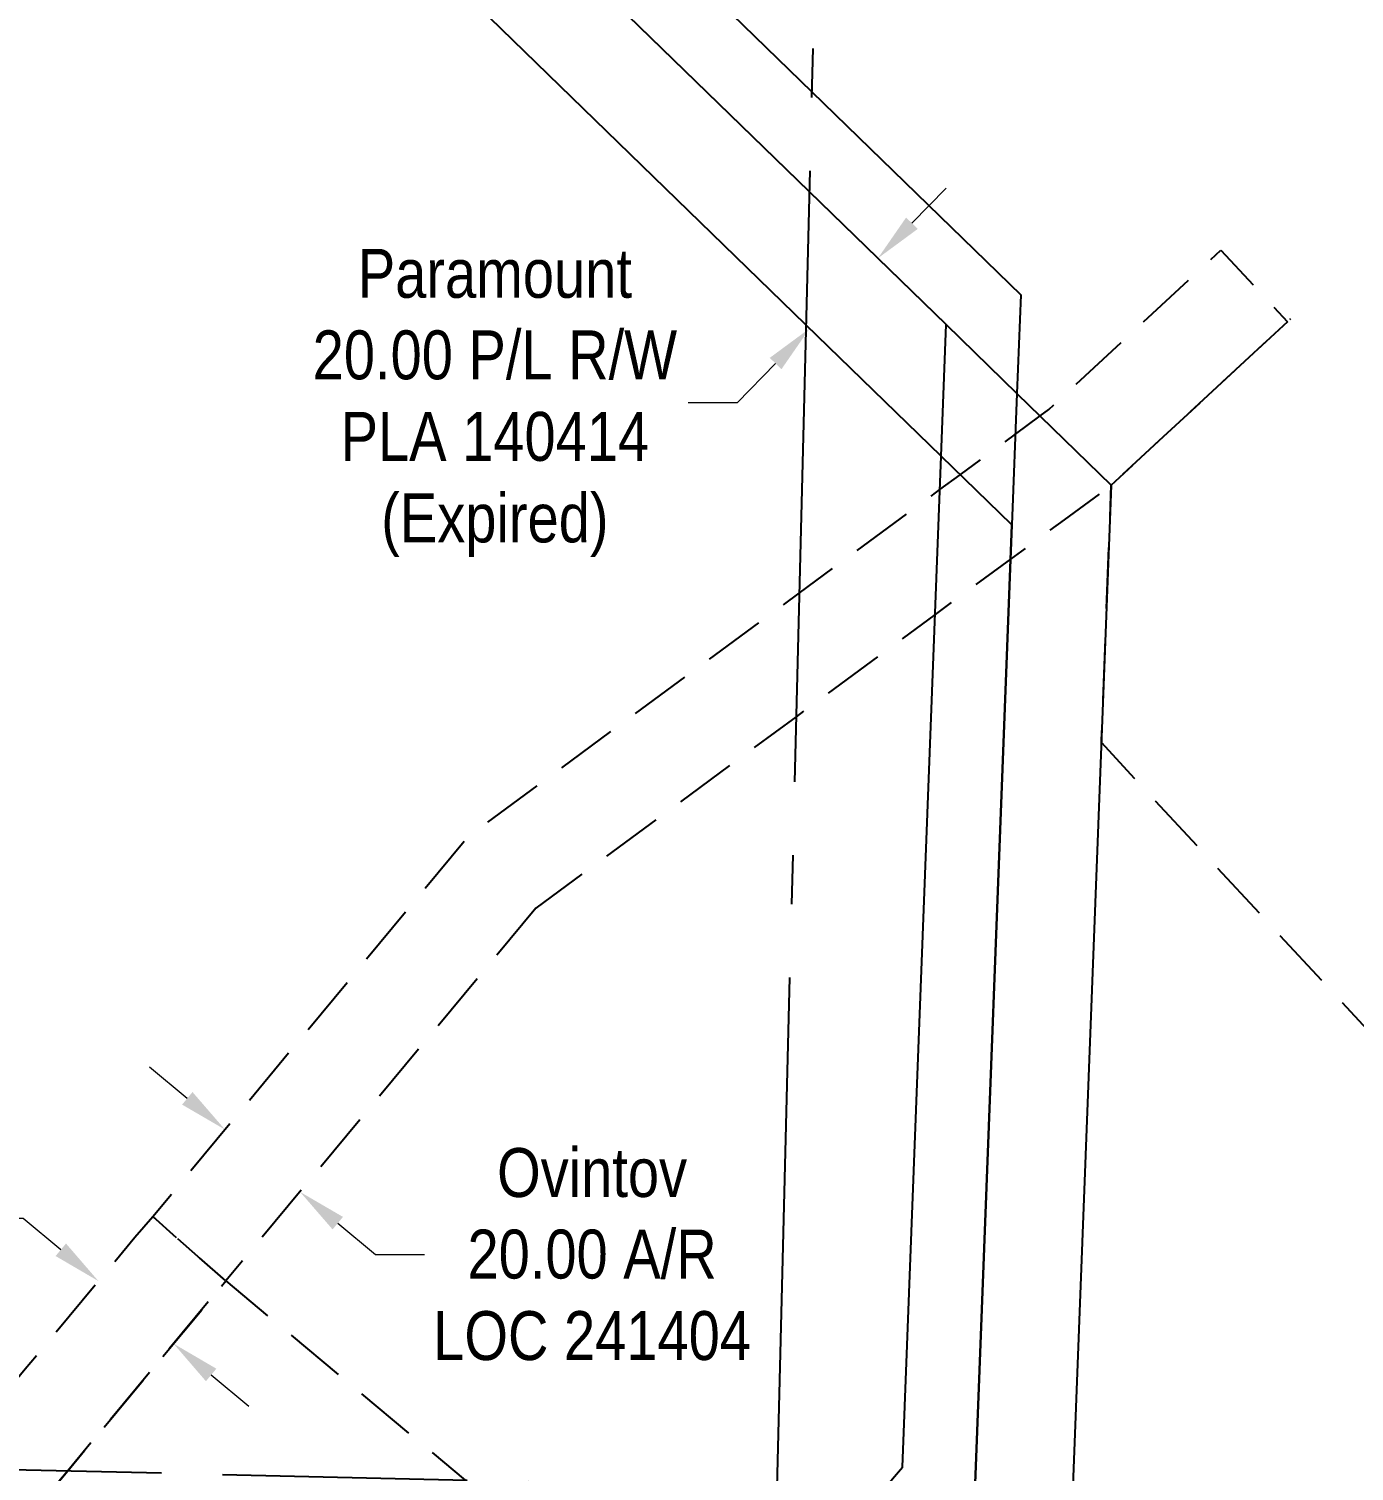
# Model space of a CAD drawing. Extents: x 383425 to 391668, y 6055101 to 6059545.
# Drawn here: x 387430.9 to 387701.9, y 6058536.5 to 6058831.4 of the extents above; entities that cross this region are included whole.
import ezdxf

# ---------------------------------------------------------------- set-up
doc = ezdxf.new("R2010")
doc.units = 0
doc.header["$LTSCALE"] = 5
doc.header["$PDMODE"] = 35
doc.header["$PDSIZE"] = 20
for name, pattern in [('foc-ACCESSROAD', [3.75, 2.5, -1.25]), ('foc-QUARTERLINE', [33, 25, -3, 2, -3]), ('foc-UNSURVEYED', [12.5, 10, -2.5])]:
    doc.linetypes.add(name, pattern=pattern)
doc.layers.get('Defpoints').update_dxf_attribs({"color": 9})
for name, color, linetype in [('F-AR', 190, 'foc-ACCESSROAD'), ('F-RW', 190, 'Continuous'), ('F-WS', 190, 'foc-ACCESSROAD'), ('L-QSEC', 8, 'foc-QUARTERLINE'), ('L-USEC', 7, 'foc-UNSURVEYED')]:
    doc.layers.add(name, color=color, linetype=linetype)
doc.layers.add('F-AR-T', color=190, linetype='Continuous', lineweight=9)
doc.layers.add('F-RW-T', color=190, linetype='Continuous', lineweight=9)
doc.styles.add('80CG', font='ARIALN.TTF', dxfattribs={"height": 10})
doc.dimstyles.new('Compass 5 000', dxfattribs={"dimscale": 5, "dimtxt": 9, "dimasz": 2, "dimexe": 0.2, "dimexo": 0.0625, "dimgap": 0.5, "dimtad": 0, "dimtih": 1, "dimtoh": 1, "dimzin": 0, "dimdsep": 46, "dimtxsty": '80CG', "dimcen": 0.1, "dimse1": 1, "dimse2": 1, "dimclrd": 256, "dimclrt": 256, "dimaunit": 1, "dimadec": 4, "dimazin": 0, "dimtfac": 0.06, "dimtofl": 0, "dimtmove": 0, "dimatfit": 1, "dimfxl": 0.2, "dimtolj": 1, "dimtzin": 0, "dimlwd": -1, "dimarcsym": 0})

# ---------------------------------------------------------------- blocks, each defined once
blk = doc.blocks.new('*D55')
at = {"layer": 'Defpoints', "color": 0, "transparency": 16777216}
for p in [(387574.16, 6058813.96), (387560.23, 6058799.62), (387590.56, 6058770.15)]:
    blk.add_point(p, dxfattribs=at)
at = {"layer": 'F-RW-T', "transparency": 16777216}
for p, q in [((387611.46, 6058791.66), (387618.43, 6058798.83)), ((387583.59, 6058762.97), (387575.75, 6058754.9)), ((387575.75, 6058754.9), (387565.75, 6058754.9))]:
    blk.add_line(p, q, dxfattribs=at)
for points in [[(387610.27, 6058792.82), (387612.66, 6058790.5), (387604.5, 6058784.49)], [(387582.4, 6058764.13), (387584.79, 6058761.81), (387590.56, 6058770.15)]]:
    blk.add_solid(points, dxfattribs=at)
at = {"layer": 'F-RW-T', "transparency": 16777216, "insert": (387526.21, 6058754.9), "char_height": 10, "attachment_point": 5, "style": '80CG'}
blk.add_mtext('\\A1;Paramount\\P20.00 P/L R/W\\PPLA 140414\\P(Expired)', dxfattribs=at)
blk = doc.blocks.new('*D57')
at = {"layer": 'Defpoints', "color": 0, "transparency": 16777216}
for p in [(387506.15, 6058648.67), (387521.52, 6058635.92), (387471.03, 6058606.34)]:
    blk.add_point(p, dxfattribs=at)
at = {"layer": 'F-AR-T', "transparency": 16777216}
for p, q in [((387463.33, 6058612.72), (387455.64, 6058619.11)), ((387494.1, 6058587.2), (387501.79, 6058580.81)), ((387501.79, 6058580.81), (387511.79, 6058580.81))]:
    blk.add_line(p, q, dxfattribs=at)
for points in [[(387464.4, 6058614.01), (387462.27, 6058611.44), (387471.03, 6058606.34)], [(387495.16, 6058588.48), (387493.03, 6058585.92), (387486.4, 6058593.58)]]:
    blk.add_solid(points, dxfattribs=at)
at = {"layer": 'F-AR-T', "transparency": 16777216, "insert": (387546.08, 6058580.81), "char_height": 10, "attachment_point": 5, "style": '80CG'}
blk.add_mtext('\\A1;Ovintov\\P20.00 A/R\\PLOC 241404', dxfattribs=at)
blk = doc.blocks.new('*D60')
at = {"layer": 'Defpoints', "color": 0, "transparency": 16777216}
for p in [(387445.16, 6058575.36), (387439.01, 6058567.98), (387454.38, 6058555.18)]:
    blk.add_point(p, dxfattribs=at)
at = {"layer": 'F-AR-T', "transparency": 16777216}
for p, q in [((387429.79, 6058588.16), (387419.79, 6058588.16)), ((387437.48, 6058581.76), (387429.79, 6058588.16)), ((387468.21, 6058556.16), (387475.89, 6058549.76))]:
    blk.add_line(p, q, dxfattribs=at)
for points in [[(387438.54, 6058583.04), (387436.41, 6058580.48), (387445.16, 6058575.36)], [(387469.28, 6058557.44), (387467.14, 6058554.88), (387460.53, 6058562.56)]]:
    blk.add_solid(points, dxfattribs=at)
at = {"layer": 'F-AR-T', "transparency": 16777216, "insert": (387385.49, 6058588.16), "char_height": 10, "attachment_point": 5, "style": '80CG'}
blk.add_mtext('\\A1;CNRL\\P20.00 A/R\\PLOC 140187\\P(Expired)', dxfattribs=at)

msp = doc.modelspace()

# ---------------------------------------------------------------- linework, layer by layer
at = {"layer": 'F-AR', "flags": 128}
for points in [[(387534.565, 6058651.607), (387471.203, 6058575.385), (387456.259, 6058588.537), (387520.742, 6058666.259), (387588.418, 6058716.025), (387617.168, 6058737.179), (387621.352, 6058740.237), (387632.605, 6058748.518), (387637.68, 6058752.249), (387639.458, 6058753.557), (387674.616, 6058786.163), (387688.211, 6058771.503), (387652.219, 6058738.125), (387642.551, 6058731.016), (387631.627, 6058722.982), (387616.181, 6058711.624), (387587.789, 6058690.746), (387534.565, 6058651.607)], [(387388.023, 6058475.487), (387378.43, 6058463.941), (387362.907, 6058476.86), (387372.657, 6058488.273), (387413.37, 6058537.178), (387420.627, 6058545.9), (387430.226, 6058557.427), (387452.626, 6058584.321), (387456.258, 6058588.537), (387471.203, 6058575.385), (387445.595, 6058544.63), (387438.891, 6058536.573), (387388.023, 6058475.487)]]:
    msp.add_lwpolyline(points, close=True, dxfattribs=at)
at = {"layer": 'F-RW', "flags": 128}
for points in [[(388208.529, 6057776.459), (388149.06, 6057826.087), (388141.433, 6057832.452), (388127.54, 6057854.895), (388125.813, 6057857.685), (387520.751, 6058364.342), (387499.596, 6058382.309), (387537.93, 6058428.713), (387582.596, 6058481.936), (387624.296, 6058531.611), (387624.317, 6058532.177), (387631.895, 6058729.99), (387617.423, 6058744.049), (387589.783, 6058770.902), (387412.534, 6058943.1), (387414.656, 6058988.416), (387599.378, 6059156.596), (387701.401, 6059249.482)], [(387700.675, 6059221.778), (387598.69, 6059128.925), (387434.243, 6058979.206), (387432.93, 6058951.164), (387590.461, 6058798.123), (387618.453, 6058770.929), (387632.925, 6058756.869), (387652.219, 6058738.125), (387644.31, 6058531.7), (387644.017, 6058524.042), (387581.791, 6058449.533), (387527.739, 6058384.812), (388141.13, 6057870.934), (388152.127, 6057853.169), (388156.731, 6057845.73), (388161.886, 6057841.442), (388232.262, 6057782.708)], [(387448.231, 6058957.214), (387590.968, 6058818.543), (387633.698, 6058777.031), (387632.925, 6058756.869), (387631.895, 6058729.99), (387624.317, 6058532.177), (387624.296, 6058531.611), (387582.596, 6058481.936), (387537.93, 6058428.713), (387526.41, 6058438.333), (387522.383, 6058441.696), (387510.869, 6058451.312), (387499.356, 6058460.926), (387470.77, 6058484.798), (387480.388, 6058496.309), (387536.032, 6058449.84), (387571.117, 6058492.212), (387583.205, 6058506.413), (387605.515, 6058532.625), (387609.503, 6058537.312), (387617.423, 6058744.049), (387618.453, 6058770.929), (387590.461, 6058798.123), (387432.93, 6058951.164)]]:
    msp.add_lwpolyline(points, dxfattribs=at)
at = {"layer": 'F-WS', "flags": 128}
msp.add_lwpolyline([(387826.779, 6058627.342), (387776.91, 6058581.157), (387725.01, 6058604.676), (387650.201, 6058685.45), (387651.193, 6058711.26), (387652.219, 6058738.125), (387688.211, 6058771.503), (387688.896, 6058772.139)], dxfattribs=at)
msp.add_lwpolyline([(387526.41, 6058438.332), (387487.803, 6058392.188), (387483.823, 6058395.522), (387472.384, 6058405.26), (387460.863, 6058414.868), (387453.483, 6058421.233), (387438.193, 6058434.125), (387388.023, 6058475.487), (387438.891, 6058536.573), (387445.595, 6058544.63), (387471.203, 6058575.385), (387520.136, 6058534.65), (387571.117, 6058492.212), (387536.032, 6058449.84), (387526.41, 6058438.332)], close=True, dxfattribs=at)
at = {"layer": 'L-QSEC'}
msp.add_line((387602.866, 6059297.219), (387583.87, 6058533.14), dxfattribs=at)
at = {"layer": 'L-USEC'}
msp.add_line((386783.247, 6058552.149), (387583.87, 6058533.14), dxfattribs=at)

# ---------------------------------------------------------------- dimensions: what is measured, and where the dimension line sits
at = {"layer": 'F-AR-T'}
for base, p1, p2, angle, text, picture, middle in [((387471.028, 6058606.339), (387521.524, 6058635.919), (387506.152, 6058648.673), 140.31817, 'Ovintov\\P20.00 A/R\\PLOC 241404', '*D57', (387546.083, 6058580.814)), ((387445.161, 6058575.359), (387454.38, 6058555.18), (387439.014, 6058567.978), 140.20913, 'CNRL\\P20.00 A/R\\PLOC 140187\\P(Expired)', '*D60', (387385.492, 6058588.158))]:
    dim = msp.add_linear_dim(base=base, p1=p1, p2=p2, angle=angle, text=text, dimstyle='Compass 5 000', dxfattribs=at)
    dim.commit()
    dim.dimension.update_dxf_attribs({"geometry": picture, "text_midpoint": middle, "dimtype": 161})
at = {"layer": 'F-RW-T'}
dim = msp.add_linear_dim(base=(387590.562, 6058770.146), p1=(387574.16, 6058813.959), p2=(387560.226, 6058799.617), angle=225.82805, text='Paramount\\P20.00 P/L R/W\\PPLA 140414\\P(Expired)', dimstyle='Compass 5 000', dxfattribs=at)
dim.commit()
dim.dimension.update_dxf_attribs({"geometry": '*D55', "text_midpoint": (387526.209, 6058754.898), "dimtype": 161})

doc.saveas('drawing.dxf')
